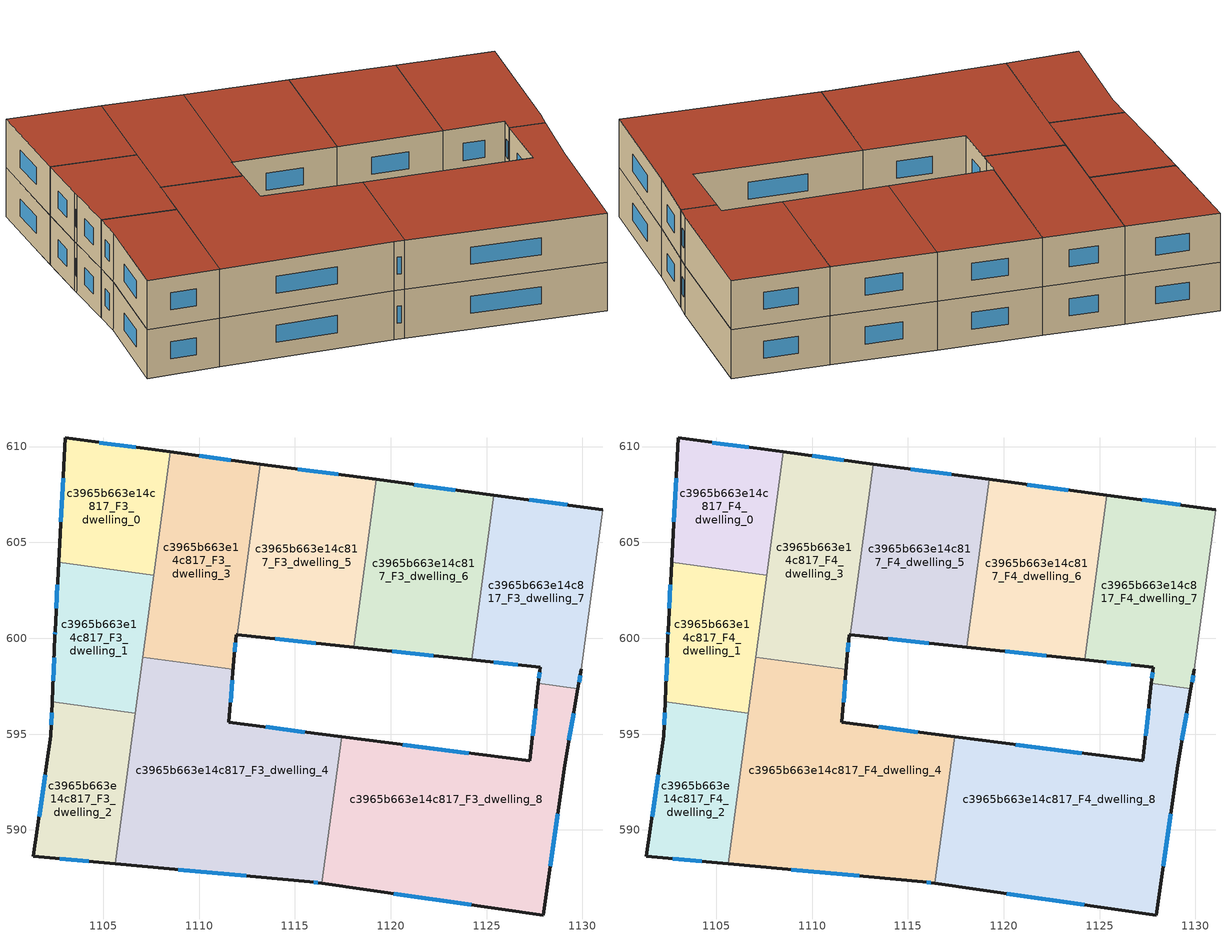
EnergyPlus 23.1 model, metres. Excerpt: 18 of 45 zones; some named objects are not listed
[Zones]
c3965b663e14c817_F3_dwelling_0
 floor to c3965b663e14c817_F2_dwelling_0 (EU_floor_Construction): 1108.49,609.72 1107.63,603.29 1102.68,603.95 1103.02,610.45 z9
 wall outside (EU_wall_Construction): 1108.49,609.72 1103.02,610.45 1102.68,603.95 z9:12
 wall to c3965b663e14c817_F3_dwelling_1 (EU_wall_Construction): 1102.68,603.95 1107.63,603.29 z9:12
 wall to c3965b663e14c817_F3_dwelling_3 (EU_wall_Construction): 1107.63,603.29 1108.49,609.72 z9:12
 window (EU_Window_Construction): 1102.91,608.33 1102.79,606.07 / 1106.71,609.95 1104.8,610.21 z9.98:11.02
c3965b663e14c817_F3_dwelling_1
 floor to c3965b663e14c817_F2_dwelling_1 (EU_floor_Construction): 1107.63,603.29 1106.67,596.1 1102.34,596.68 1102.48,600.11 1102.49,600.4 1102.68,603.95 z9
 wall outside (EU_wall_Construction): 1102.68,603.95 1102.49,600.4 1102.48,600.11 1102.34,596.68 z9:12
 wall to c3965b663e14c817_F3_dwelling_2 (EU_wall_Construction): 1102.34,596.68 1106.67,596.1 z9:12
 wall to c3965b663e14c817_F3_dwelling_4 (EU_wall_Construction): 1106.67,596.1 1107.06,599.02 z9:12
 wall to c3965b663e14c817_F3_dwelling_3 (EU_wall_Construction): 1107.06,599.02 1107.63,603.29 z9:12
 window (EU_Window_Construction): 1102.43,598.99 1102.39,597.79 / 1102.49,600.3 1102.48,600.2 / 1102.62,602.8 1102.55,601.55 z9.98:11.02
c3965b663e14c817_F3_dwelling_2
 floor to c3965b663e14c817_F2_dwelling_2 (EU_floor_Construction): 1106.67,596.1 1105.62,588.24 1101.36,588.64 1102.27,594.93 1102.34,596.68 z9
 wall outside (EU_wall_Construction): 1102.34,596.68 1102.27,594.93 1101.36,588.64 1105.62,588.24 z9:12
 wall to c3965b663e14c817_F3_dwelling_4 (EU_wall_Construction): 1105.62,588.24 1106.67,596.1 z9:12
 window (EU_Window_Construction): 1102.75,588.51 1104.24,588.37 / 1101.97,592.88 1101.66,590.68 / 1102.32,596.11 1102.29,595.5 z9.98:11.02
c3965b663e14c817_F3_dwelling_3
 floor to c3965b663e14c817_F2_dwelling_3 (EU_floor_Construction): 1113.19,609.09 1112,600.18 1111.93,600.19 1111.82,598.86 1111.76,598.4 1107.06,599.02 1108.49,609.72 z9
 wall outside (EU_wall_Construction): 1111.82,598.86 1111.93,600.19 1112,600.18 / 1113.19,609.09 1108.49,609.72 z9:12
 wall to c3965b663e14c817_F3_dwelling_4 (EU_wall_Construction): 1107.06,599.02 1111.76,598.4 1111.82,598.86 z9:12
 wall to c3965b663e14c817_F3_dwelling_5 (EU_wall_Construction): 1112,600.18 1113.19,609.09 z9:12
 window (EU_Window_Construction): 1111.86,599.29 1111.89,599.75 / 1111.66,609.29 1110.02,609.51 z9.98:11.02
c3965b663e14c817_F3_dwelling_4
 floor to c3965b663e14c817_F2_dwelling_4 (EU_floor_Construction): 1117.43,594.87 1116.41,587.21 1115.77,587.31 1105.62,588.24 1107.06,599.02 1111.76,598.4 1111.82,598.86 1111.56,595.62 z9
 wall outside (EU_wall_Construction): 1105.62,588.24 1115.77,587.31 1116.41,587.21 / 1117.43,594.87 1111.56,595.62 1111.82,598.86 z9:12
 wall to c3965b663e14c817_F3_dwelling_8 (EU_wall_Construction): 1116.41,587.21 1117.43,594.87 z9:12
 window (EU_Window_Construction): 1108.92,587.94 1112.47,587.61 / 1111.64,596.67 1111.74,597.8 / 1115.52,595.11 1113.47,595.37 / 1115.98,587.28 1116.2,587.24 z9.98:11.02
c3965b663e14c817_F3_dwelling_5
 floor to c3965b663e14c817_F2_dwelling_5 (EU_floor_Construction): 1119.23,608.28 1118.07,599.53 1112,600.18 1113.19,609.09 z9
 wall outside (EU_wall_Construction): 1119.23,608.28 1113.19,609.09 / 1112,600.18 1118.07,599.53 z9:12
 wall to c3965b663e14c817_F3_dwelling_6 (EU_wall_Construction): 1118.07,599.53 1119.23,608.28 z9:12
 window (EU_Window_Construction): 1117.27,608.54 1115.15,608.83 / 1113.97,599.97 1116.09,599.74 z9.98:11.02
c3965b663e14c817_F3_dwelling_6
 floor to c3965b663e14c817_F2_dwelling_6 (EU_floor_Construction): 1125.37,607.46 1124.22,598.87 1118.07,599.53 1119.23,608.28 z9
 wall outside (EU_wall_Construction): 1125.37,607.46 1119.23,608.28 / 1118.07,599.53 1124.22,598.87 z9:12
 wall to c3965b663e14c817_F3_dwelling_7 (EU_wall_Construction): 1124.22,598.87 1125.37,607.46 z9:12
 window (EU_Window_Construction): 1123.37,607.73 1121.23,608.02 / 1120.07,599.31 1122.22,599.08 z9.98:11.02
c3965b663e14c817_F3_dwelling_7
 floor to c3965b663e14c817_F2_dwelling_7 (EU_floor_Construction): 1131.05,606.71 1129.94,598.39 1129.76,597.38 1127.7,597.65 1127.79,598.49 1124.22,598.87 1125.37,607.46 z9
 wall outside (EU_wall_Construction): 1131.05,606.71 1125.37,607.46 / 1129.76,597.38 1129.94,598.39 / 1124.22,598.87 1127.79,598.49 1127.7,597.65 z9:12
 wall adiabatic (EU_wall_Construction): 1129.94,598.39 1131.05,606.71 z9:12
 wall to c3965b663e14c817_F3_dwelling_8 (EU_wall_Construction): 1127.7,597.65 1129.76,597.38 z9:12
 window (EU_Window_Construction): 1129.2,606.95 1127.22,607.22 / 1129.82,597.71 1129.88,598.06 / 1127.76,598.22 1127.73,597.92 / 1125.38,598.74 1126.63,598.61 z9.98:11.02
c3965b663e14c817_F3_dwelling_8
 floor to c3965b663e14c817_F2_dwelling_8 (EU_floor_Construction): 1129.76,597.38 1129.07,593.38 1127.96,585.57 1116.41,587.21 1117.43,594.87 1127.25,593.61 1127.7,597.65 z9
 wall outside (EU_wall_Construction): 1116.41,587.21 1127.96,585.57 1129.07,593.38 1129.76,597.38 / 1127.7,597.65 1127.25,593.61 1117.43,594.87 z9:12
 window (EU_Window_Construction): 1120.17,586.68 1124.2,586.1 / 1124.06,594.02 1120.63,594.46 / 1127.55,596.34 1127.39,594.92 / 1129.3,594.68 1129.54,596.08 / 1128.32,588.11 1128.71,590.84 z9.98:11.02
c3965b663e14c817_F4_dwelling_0
 floor to c3965b663e14c817_F3_dwelling_0 (EU_floor_Construction): 1108.49,609.72 1107.63,603.29 1102.68,603.95 1103.02,610.45 z12
 wall outside (EU_wall_Construction): 1108.49,609.72 1103.02,610.45 1102.68,603.95 z12:15
 wall to c3965b663e14c817_F4_dwelling_1 (EU_wall_Construction): 1102.68,603.95 1107.63,603.29 z12:15
 wall to c3965b663e14c817_F4_dwelling_3 (EU_wall_Construction): 1107.63,603.29 1108.49,609.72 z12:15
 window (EU_Window_Construction): 1102.91,608.33 1102.79,606.07 / 1106.71,609.95 1104.8,610.21 z12.98:14.02
 roof outside (EU_roof_Construction): 1107.63,603.29 1108.49,609.72 1103.02,610.45 1102.68,603.95 z15
c3965b663e14c817_F4_dwelling_1
 floor to c3965b663e14c817_F3_dwelling_1 (EU_floor_Construction): 1107.63,603.29 1106.67,596.1 1102.34,596.68 1102.48,600.11 1102.49,600.4 1102.68,603.95 z12
 wall outside (EU_wall_Construction): 1102.68,603.95 1102.49,600.4 1102.48,600.11 1102.34,596.68 z12:15
 wall to c3965b663e14c817_F4_dwelling_2 (EU_wall_Construction): 1102.34,596.68 1106.67,596.1 z12:15
 wall to c3965b663e14c817_F4_dwelling_4 (EU_wall_Construction): 1106.67,596.1 1107.06,599.02 z12:15
 wall to c3965b663e14c817_F4_dwelling_3 (EU_wall_Construction): 1107.06,599.02 1107.63,603.29 z12:15
 window (EU_Window_Construction): 1102.43,598.99 1102.39,597.79 / 1102.49,600.3 1102.48,600.2 / 1102.62,602.8 1102.55,601.55 z12.98:14.02
 roof outside (EU_roof_Construction): 1106.67,596.1 1107.63,603.29 1102.68,603.95 1102.49,600.4 1102.48,600.11 1102.34,596.68 z15
c3965b663e14c817_F4_dwelling_2
 floor to c3965b663e14c817_F3_dwelling_2 (EU_floor_Construction): 1106.67,596.1 1105.62,588.24 1101.36,588.64 1102.27,594.93 1102.34,596.68 z12
 wall outside (EU_wall_Construction): 1102.34,596.68 1102.27,594.93 1101.36,588.64 1105.62,588.24 z12:15
 wall to c3965b663e14c817_F4_dwelling_4 (EU_wall_Construction): 1105.62,588.24 1106.67,596.1 z12:15
 window (EU_Window_Construction): 1102.75,588.51 1104.24,588.37 / 1101.97,592.88 1101.66,590.68 / 1102.32,596.11 1102.29,595.5 z12.98:14.02
 roof outside (EU_roof_Construction): 1105.62,588.24 1106.67,596.1 1102.34,596.68 1102.27,594.93 1101.36,588.64 z15
c3965b663e14c817_F4_dwelling_3
 floor to c3965b663e14c817_F3_dwelling_3 (EU_floor_Construction): 1113.19,609.09 1112,600.18 1111.93,600.19 1111.82,598.86 1111.76,598.4 1107.06,599.02 1108.49,609.72 z12
 wall outside (EU_wall_Construction): 1111.82,598.86 1111.93,600.19 1112,600.18 / 1113.19,609.09 1108.49,609.72 z12:15
 wall to c3965b663e14c817_F4_dwelling_4 (EU_wall_Construction): 1107.06,599.02 1111.76,598.4 1111.82,598.86 z12:15
 wall to c3965b663e14c817_F4_dwelling_5 (EU_wall_Construction): 1112,600.18 1113.19,609.09 z12:15
 window (EU_Window_Construction): 1111.86,599.29 1111.89,599.75 / 1111.66,609.29 1110.02,609.51 z12.98:14.02
 roof outside (EU_roof_Construction): 1111.76,598.4 1111.82,598.86 1111.93,600.19 1112,600.18 1113.19,609.09 1108.49,609.72 1107.06,599.02 z15
c3965b663e14c817_F4_dwelling_4
 floor to c3965b663e14c817_F3_dwelling_4 (EU_floor_Construction): 1117.43,594.87 1116.41,587.21 1115.77,587.31 1105.62,588.24 1107.06,599.02 1111.76,598.4 1111.82,598.86 1111.56,595.62 z12
 wall outside (EU_wall_Construction): 1105.62,588.24 1115.77,587.31 1116.41,587.21 / 1117.43,594.87 1111.56,595.62 1111.82,598.86 z12:15
 wall to c3965b663e14c817_F4_dwelling_8 (EU_wall_Construction): 1116.41,587.21 1117.43,594.87 z12:15
 window (EU_Window_Construction): 1108.92,587.94 1112.47,587.61 / 1111.64,596.67 1111.74,597.8 / 1115.52,595.11 1113.47,595.37 / 1115.98,587.28 1116.2,587.24 z12.98:14.02
 roof outside (EU_roof_Construction): 1116.41,587.21 1117.43,594.87 1111.56,595.62 1111.82,598.86 1111.76,598.4 1107.06,599.02 1105.62,588.24 1115.77,587.31 z15
c3965b663e14c817_F4_dwelling_5
 floor to c3965b663e14c817_F3_dwelling_5 (EU_floor_Construction): 1119.23,608.28 1118.07,599.53 1112,600.18 1113.19,609.09 z12
 wall outside (EU_wall_Construction): 1119.23,608.28 1113.19,609.09 / 1112,600.18 1118.07,599.53 z12:15
 wall to c3965b663e14c817_F4_dwelling_6 (EU_wall_Construction): 1118.07,599.53 1119.23,608.28 z12:15
 window (EU_Window_Construction): 1117.27,608.54 1115.15,608.83 / 1113.97,599.97 1116.09,599.74 z12.98:14.02
 roof outside (EU_roof_Construction): 1118.07,599.53 1119.23,608.28 1113.19,609.09 1112,600.18 z15
c3965b663e14c817_F4_dwelling_6
 floor to c3965b663e14c817_F3_dwelling_6 (EU_floor_Construction): 1125.37,607.46 1124.22,598.87 1118.07,599.53 1119.23,608.28 z12
 wall outside (EU_wall_Construction): 1125.37,607.46 1119.23,608.28 / 1118.07,599.53 1124.22,598.87 z12:15
 wall to c3965b663e14c817_F4_dwelling_7 (EU_wall_Construction): 1124.22,598.87 1125.37,607.46 z12:15
 window (EU_Window_Construction): 1123.37,607.73 1121.23,608.02 / 1120.07,599.31 1122.22,599.08 z12.98:14.02
 roof outside (EU_roof_Construction): 1124.22,598.87 1125.37,607.46 1119.23,608.28 1118.07,599.53 z15
c3965b663e14c817_F4_dwelling_7
 floor to c3965b663e14c817_F3_dwelling_7 (EU_floor_Construction): 1131.05,606.71 1129.94,598.39 1129.76,597.38 1127.7,597.65 1127.79,598.49 1124.22,598.87 1125.37,607.46 z12
 wall outside (EU_wall_Construction): 1131.05,606.71 1125.37,607.46 / 1129.76,597.38 1129.94,598.39 / 1124.22,598.87 1127.79,598.49 1127.7,597.65 z12:15
 wall adiabatic (EU_wall_Construction): 1129.94,598.39 1131.05,606.71 z12:15
 wall to c3965b663e14c817_F4_dwelling_8 (EU_wall_Construction): 1127.7,597.65 1129.76,597.38 z12:15
 window (EU_Window_Construction): 1129.2,606.95 1127.22,607.22 / 1129.82,597.71 1129.88,598.06 / 1127.76,598.22 1127.73,597.92 / 1125.38,598.74 1126.63,598.61 z12.98:14.02
 roof outside (EU_roof_Construction): 1129.76,597.38 1129.94,598.39 1131.05,606.71 1125.37,607.46 1124.22,598.87 1127.79,598.49 1127.7,597.65 z15
c3965b663e14c817_F4_dwelling_8
 floor to c3965b663e14c817_F3_dwelling_8 (EU_floor_Construction): 1129.76,597.38 1129.07,593.38 1127.96,585.57 1116.41,587.21 1117.43,594.87 1127.25,593.61 1127.7,597.65 z12
 wall outside (EU_wall_Construction): 1116.41,587.21 1127.96,585.57 1129.07,593.38 1129.76,597.38 / 1127.7,597.65 1127.25,593.61 1117.43,594.87 z12:15
 window (EU_Window_Construction): 1120.17,586.68 1124.2,586.1 / 1124.06,594.02 1120.63,594.46 / 1127.55,596.34 1127.39,594.92 / 1129.3,594.68 1129.54,596.08 / 1128.32,588.11 1128.71,590.84 z12.98:14.02
 roof outside (EU_roof_Construction): 1127.96,585.57 1129.07,593.38 1129.76,597.38 1127.7,597.65 1127.25,593.61 1117.43,594.87 1116.41,587.21 z15
[Building]
EU S2 Campaign: North Axis=0; Terrain=City; Solar Distribution=FullExterior
[Site:Location]
Bologna: Latitude=44.5; Longitude=11.25; Time Zone=1; Elevation=37
[SizingPeriod:WeatherFileDays]
AnnualSizingPeriod: Begin Month=1; Begin Day of Month=1; End Month=12; End Day of Month=31; Day of Week for Start Day=Monday; Use Weather File Daylight Saving Period=No; Use Weather File Rain and Snow Indicators=No
[MATERIAL]
EU_InternalMass_Material: Roughness=MediumRough; Thickness=0.1; Conductivity=1; Density=1800; Specific Heat=900; Thermal Absorptance=0.9; Solar Absorptance=0.7; Visible Absorptance=0.7
[MATERIAL:NOMASS] Roughness=MediumRough; Thermal Absorptance=0.9; Solar Absorptance=0.7; Visible Absorptance=0.7
Name | Thermal Resistance
EU_wall_NoMass | 0.905828
EU_roof_NoMass | 0.37593
EU_floor_NoMass | 0.67114
[WINDOWMATERIAL:SIMPLEGLAZINGSYSTEM]
EU_Window_SimpleGlazing: UFactor=4.52486; Solar Heat Gain Coefficient=0.85; Visible Transmittance=0.85
[CONSTRUCTION]
EU_wall_Construction: EU_wall_NoMass
EU_roof_Construction: EU_roof_NoMass
EU_floor_Construction: EU_floor_NoMass
EU_Window_Construction: EU_Window_SimpleGlazing
EU_InternalMass_Construction: EU_InternalMass_Material
[ZONE] Type=1; Multiplier=1; Ceiling Height=autocalculate; Floor Area=autocalculate; Part of Total Floor Area=Yes
Name | Volume
c3965b663e14c817_F3_dwelling_0; c3965b663e14c817_F4_dwelling_0 | 102.191
c3965b663e14c817_F3_dwelling_1; c3965b663e14c817_F4_dwelling_1 | 102.209
c3965b663e14c817_F3_dwelling_2; c3965b663e14c817_F4_dwelling_2 | 102.199
c3965b663e14c817_F3_dwelling_3; c3965b663e14c817_F4_dwelling_3 | 153.285
c3965b663e14c817_F3_dwelling_4; c3965b663e14c817_F4_dwelling_4 | 296.52
c3965b663e14c817_F3_dwelling_5; c3965b663e14c817_F4_dwelling_5 | 163.077
c3965b663e14c817_F3_dwelling_6; c3965b663e14c817_F4_dwelling_6 | 162.502
c3965b663e14c817_F3_dwelling_7; c3965b663e14c817_F4_dwelling_7 | 153.287
c3965b663e14c817_F3_dwelling_8; c3965b663e14c817_F4_dwelling_8 | 297.669
[INTERNALMASS] Construction=EU_InternalMass_Construction
Name | Zone or ZoneList | Surface Area
c3965b663e14c817_F3_dwelling_0_EU_InternalMass | c3965b663e14c817_F3_dwelling_0 | 34.0638
c3965b663e14c817_F3_dwelling_1_EU_InternalMass | c3965b663e14c817_F3_dwelling_1 | 34.0691
c3965b663e14c817_F3_dwelling_2_EU_InternalMass | c3965b663e14c817_F3_dwelling_2 | 34.0665
c3965b663e14c817_F3_dwelling_3_EU_InternalMass | c3965b663e14c817_F3_dwelling_3 | 51.0948
c3965b663e14c817_F3_dwelling_4_EU_InternalMass | c3965b663e14c817_F3_dwelling_4 | 98.8389
c3965b663e14c817_F3_dwelling_5_EU_InternalMass | c3965b663e14c817_F3_dwelling_5 | 54.359
c3965b663e14c817_F3_dwelling_6_EU_InternalMass | c3965b663e14c817_F3_dwelling_6 | 54.1676
c3965b663e14c817_F3_dwelling_7_EU_InternalMass | c3965b663e14c817_F3_dwelling_7 | 51.0958
c3965b663e14c817_F3_dwelling_8_EU_InternalMass | c3965b663e14c817_F3_dwelling_8 | 99.2203
c3965b663e14c817_F4_dwelling_0_EU_InternalMass | c3965b663e14c817_F4_dwelling_0 | 34.0638
c3965b663e14c817_F4_dwelling_1_EU_InternalMass | c3965b663e14c817_F4_dwelling_1 | 34.0691
c3965b663e14c817_F4_dwelling_2_EU_InternalMass | c3965b663e14c817_F4_dwelling_2 | 34.0665
c3965b663e14c817_F4_dwelling_3_EU_InternalMass | c3965b663e14c817_F4_dwelling_3 | 51.0948
c3965b663e14c817_F4_dwelling_4_EU_InternalMass | c3965b663e14c817_F4_dwelling_4 | 98.8389
c3965b663e14c817_F4_dwelling_5_EU_InternalMass | c3965b663e14c817_F4_dwelling_5 | 54.359
c3965b663e14c817_F4_dwelling_6_EU_InternalMass | c3965b663e14c817_F4_dwelling_6 | 54.1676
c3965b663e14c817_F4_dwelling_7_EU_InternalMass | c3965b663e14c817_F4_dwelling_7 | 51.0958
c3965b663e14c817_F4_dwelling_8_EU_InternalMass | c3965b663e14c817_F4_dwelling_8 | 99.2203
[OTHEREQUIPMENT] Fuel Type=Electricity; Design Level Calculation Method=Watts/Area; Power per Zone Floor Area=1; Fraction Latent=0; Fraction Radiant=0; Fraction Lost=0; Carbon Dioxide Generation Rate=0; EndUse Subcategory=EU_Step8_InternalGains
Name | Zone or ZoneList or Space or SpaceList | Schedule
EU_Step8_InternalGain_c3965b663e14c817_F3_dwelling_0_f000 | c3965b663e14c817_F3_dwelling_0 | EU_Step8_GainSchedule_c3965b663e14c817_F3_dwelling_0_f000
EU_Step8_InternalGain_c3965b663e14c817_F3_dwelling_1_f000 | c3965b663e14c817_F3_dwelling_1 | EU_Step8_GainSchedule_c3965b663e14c817_F3_dwelling_1_f000
EU_Step8_InternalGain_c3965b663e14c817_F3_dwelling_2_f000 | c3965b663e14c817_F3_dwelling_2 | EU_Step8_GainSchedule_c3965b663e14c817_F3_dwelling_2_f000
EU_Step8_InternalGain_c3965b663e14c817_F3_dwelling_3_f000 | c3965b663e14c817_F3_dwelling_3 | EU_Step8_GainSchedule_c3965b663e14c817_F3_dwelling_3_f000
EU_Step8_InternalGain_c3965b663e14c817_F3_dwelling_4_f000 | c3965b663e14c817_F3_dwelling_4 | EU_Step8_GainSchedule_c3965b663e14c817_F3_dwelling_4_f000
EU_Step8_InternalGain_c3965b663e14c817_F3_dwelling_5_f000 | c3965b663e14c817_F3_dwelling_5 | EU_Step8_GainSchedule_c3965b663e14c817_F3_dwelling_5_f000
EU_Step8_InternalGain_c3965b663e14c817_F3_dwelling_6_f000 | c3965b663e14c817_F3_dwelling_6 | EU_Step8_GainSchedule_c3965b663e14c817_F3_dwelling_6_f000
EU_Step8_InternalGain_c3965b663e14c817_F3_dwelling_7_f000 | c3965b663e14c817_F3_dwelling_7 | EU_Step8_GainSchedule_c3965b663e14c817_F3_dwelling_7_f000
EU_Step8_InternalGain_c3965b663e14c817_F3_dwelling_8_f000 | c3965b663e14c817_F3_dwelling_8 | EU_Step8_GainSchedule_c3965b663e14c817_F3_dwelling_8_f000
EU_Step8_InternalGain_c3965b663e14c817_F4_dwelling_0_f000 | c3965b663e14c817_F4_dwelling_0 | EU_Step8_GainSchedule_c3965b663e14c817_F4_dwelling_0_f000
EU_Step8_InternalGain_c3965b663e14c817_F4_dwelling_1_f000 | c3965b663e14c817_F4_dwelling_1 | EU_Step8_GainSchedule_c3965b663e14c817_F4_dwelling_1_f000
EU_Step8_InternalGain_c3965b663e14c817_F4_dwelling_2_f000 | c3965b663e14c817_F4_dwelling_2 | EU_Step8_GainSchedule_c3965b663e14c817_F4_dwelling_2_f000
EU_Step8_InternalGain_c3965b663e14c817_F4_dwelling_3_f000 | c3965b663e14c817_F4_dwelling_3 | EU_Step8_GainSchedule_c3965b663e14c817_F4_dwelling_3_f000
EU_Step8_InternalGain_c3965b663e14c817_F4_dwelling_4_f000 | c3965b663e14c817_F4_dwelling_4 | EU_Step8_GainSchedule_c3965b663e14c817_F4_dwelling_4_f000
EU_Step8_InternalGain_c3965b663e14c817_F4_dwelling_5_f000 | c3965b663e14c817_F4_dwelling_5 | EU_Step8_GainSchedule_c3965b663e14c817_F4_dwelling_5_f000
EU_Step8_InternalGain_c3965b663e14c817_F4_dwelling_6_f000 | c3965b663e14c817_F4_dwelling_6 | EU_Step8_GainSchedule_c3965b663e14c817_F4_dwelling_6_f000
EU_Step8_InternalGain_c3965b663e14c817_F4_dwelling_7_f000 | c3965b663e14c817_F4_dwelling_7 | EU_Step8_GainSchedule_c3965b663e14c817_F4_dwelling_7_f000
EU_Step8_InternalGain_c3965b663e14c817_F4_dwelling_8_f000 | c3965b663e14c817_F4_dwelling_8 | EU_Step8_GainSchedule_c3965b663e14c817_F4_dwelling_8_f000
[ZONEVENTILATION:DESIGNFLOWRATE] Schedule=EU_AlwaysOn; Design Flow Rate Calculation Method=AirChanges/Hour; Air Changes per Hour=0.73129; Ventilation Type=Natural; Fan Pressure Rise=0; Fan Total Efficiency=1; Constant Term Coefficient=1; Temperature Term Coefficient=0; Velocity Term Coefficient=0; Velocity Squared Term Coefficient=0; Minimum Indoor Temperature=-100; Maximum Indoor Temperature=100; Delta Temperature=-100; Minimum Outdoor Temperature=-100; Maximum Outdoor Temperature=100; Maximum Wind Speed=40
Name | Zone or ZoneList or Space or SpaceList
EU_ConstantAir_c3965b663e14c817_F3_dwelling_0 | c3965b663e14c817_F3_dwelling_0
EU_ConstantAir_c3965b663e14c817_F3_dwelling_1 | c3965b663e14c817_F3_dwelling_1
EU_ConstantAir_c3965b663e14c817_F3_dwelling_2 | c3965b663e14c817_F3_dwelling_2
EU_ConstantAir_c3965b663e14c817_F3_dwelling_3 | c3965b663e14c817_F3_dwelling_3
EU_ConstantAir_c3965b663e14c817_F3_dwelling_4 | c3965b663e14c817_F3_dwelling_4
EU_ConstantAir_c3965b663e14c817_F3_dwelling_5 | c3965b663e14c817_F3_dwelling_5
EU_ConstantAir_c3965b663e14c817_F3_dwelling_6 | c3965b663e14c817_F3_dwelling_6
EU_ConstantAir_c3965b663e14c817_F3_dwelling_7 | c3965b663e14c817_F3_dwelling_7
EU_ConstantAir_c3965b663e14c817_F3_dwelling_8 | c3965b663e14c817_F3_dwelling_8
EU_ConstantAir_c3965b663e14c817_F4_dwelling_0 | c3965b663e14c817_F4_dwelling_0
EU_ConstantAir_c3965b663e14c817_F4_dwelling_1 | c3965b663e14c817_F4_dwelling_1
EU_ConstantAir_c3965b663e14c817_F4_dwelling_2 | c3965b663e14c817_F4_dwelling_2
EU_ConstantAir_c3965b663e14c817_F4_dwelling_3 | c3965b663e14c817_F4_dwelling_3
EU_ConstantAir_c3965b663e14c817_F4_dwelling_4 | c3965b663e14c817_F4_dwelling_4
EU_ConstantAir_c3965b663e14c817_F4_dwelling_5 | c3965b663e14c817_F4_dwelling_5
EU_ConstantAir_c3965b663e14c817_F4_dwelling_6 | c3965b663e14c817_F4_dwelling_6
EU_ConstantAir_c3965b663e14c817_F4_dwelling_7 | c3965b663e14c817_F4_dwelling_7
EU_ConstantAir_c3965b663e14c817_F4_dwelling_8 | c3965b663e14c817_F4_dwelling_8
[HVACTEMPLATE:ZONE:IDEALLOADSAIRSYSTEM] System Availability Schedule=EU_AlwaysOn; Maximum Heating Supply Air Temperature=50; Minimum Cooling Supply Air Temperature=13; Maximum Heating Supply Air Humidity Ratio=0.0156; Minimum Cooling Supply Air Humidity Ratio=0.0077; Heating Limit=NoLimit; Cooling Limit=NoLimit; Heating Availability Schedule=EU_AlwaysOn; Cooling Availability Schedule=EU_CoolingOff; Dehumidification Control Type=ConstantSensibleHeatRatio; Cooling Sensible Heat Ratio=0.7; Dehumidification Setpoint=60; Humidification Control Type=None; Humidification Setpoint=30; Outdoor Air Method=None; Outdoor Air Flow Rate per Person=0.00944; Outdoor Air Flow Rate per Zone Floor Area=0; Outdoor Air Flow Rate per Zone=0; Demand Controlled Ventilation Type=None; Outdoor Air Economizer Type=NoEconomizer; Heat Recovery Type=None; Sensible Heat Recovery Effectiveness=0.7; Latent Heat Recovery Effectiveness=0.65
Name | Template Thermostat
c3965b663e14c817_F3_dwelling_0 | EU_HeatOnly_c3965b663e14c817_F3_dwelling_0
c3965b663e14c817_F3_dwelling_1 | EU_HeatOnly_c3965b663e14c817_F3_dwelling_1
c3965b663e14c817_F3_dwelling_2 | EU_HeatOnly_c3965b663e14c817_F3_dwelling_2
c3965b663e14c817_F3_dwelling_3 | EU_HeatOnly_c3965b663e14c817_F3_dwelling_3
c3965b663e14c817_F3_dwelling_4 | EU_HeatOnly_c3965b663e14c817_F3_dwelling_4
c3965b663e14c817_F3_dwelling_5 | EU_HeatOnly_c3965b663e14c817_F3_dwelling_5
c3965b663e14c817_F3_dwelling_6 | EU_HeatOnly_c3965b663e14c817_F3_dwelling_6
c3965b663e14c817_F3_dwelling_7 | EU_HeatOnly_c3965b663e14c817_F3_dwelling_7
c3965b663e14c817_F3_dwelling_8 | EU_HeatOnly_c3965b663e14c817_F3_dwelling_8
c3965b663e14c817_F4_dwelling_0 | EU_HeatOnly_c3965b663e14c817_F4_dwelling_0
c3965b663e14c817_F4_dwelling_1 | EU_HeatOnly_c3965b663e14c817_F4_dwelling_1
c3965b663e14c817_F4_dwelling_2 | EU_HeatOnly_c3965b663e14c817_F4_dwelling_2
c3965b663e14c817_F4_dwelling_3 | EU_HeatOnly_c3965b663e14c817_F4_dwelling_3
c3965b663e14c817_F4_dwelling_4 | EU_HeatOnly_c3965b663e14c817_F4_dwelling_4
c3965b663e14c817_F4_dwelling_5 | EU_HeatOnly_c3965b663e14c817_F4_dwelling_5
c3965b663e14c817_F4_dwelling_6 | EU_HeatOnly_c3965b663e14c817_F4_dwelling_6
c3965b663e14c817_F4_dwelling_7 | EU_HeatOnly_c3965b663e14c817_F4_dwelling_7
c3965b663e14c817_F4_dwelling_8 | EU_HeatOnly_c3965b663e14c817_F4_dwelling_8
[SIZING:ZONE] Zone Cooling Design Supply Air Temperature Input Method=SupplyAirTemperature; Zone Cooling Design Supply Air Temperature=13; Zone Heating Design Supply Air Temperature Input Method=SupplyAirTemperature; Zone Heating Design Supply Air Temperature=50; Zone Cooling Design Supply Air Humidity Ratio=0.008; Zone Heating Design Supply Air Humidity Ratio=0.008; Cooling Design Air Flow Method=DesignDay; Cooling Design Air Flow Rate=0; Cooling Minimum Air Flow per Zone Floor Area=0.000762; Cooling Minimum Air Flow=0; Cooling Minimum Air Flow Fraction=0.2; Heating Design Air Flow Method=DesignDay; Heating Design Air Flow Rate=0; Heating Maximum Air Flow per Zone Floor Area=0.002032; Heating Maximum Air Flow=0.141576; Heating Maximum Air Flow Fraction=0.3; Account for Dedicated Outdoor Air System=No; Dedicated Outdoor Air System Control Strategy=NeutralSupplyAir; Dedicated Outdoor Air Low Setpoint Temperature for Design=autosize; Dedicated Outdoor Air High Setpoint Temperature for Design=autosize; Zone Load Sizing Method=Sensible Load Only No Latent Load; Zone Latent Cooling Design Supply Air Humidity Ratio Input Method=HumidityRatioDifference; Zone Cooling Design Supply Air Humidity Ratio Difference=0.005; Zone Latent Heating Design Supply Air Humidity Ratio Input Method=HumidityRatioDifference; Zone Humidification Design Supply Air Humidity Ratio Difference=0.005
c3965b663e14c817_F3_dwelling_0; c3965b663e14c817_F3_dwelling_1; c3965b663e14c817_F3_dwelling_2; c3965b663e14c817_F3_dwelling_3; c3965b663e14c817_F3_dwelling_4; c3965b663e14c817_F3_dwelling_5; c3965b663e14c817_F3_dwelling_6; c3965b663e14c817_F3_dwelling_7; c3965b663e14c817_F3_dwelling_8; c3965b663e14c817_F4_dwelling_0; c3965b663e14c817_F4_dwelling_1; c3965b663e14c817_F4_dwelling_2; c3965b663e14c817_F4_dwelling_3; c3965b663e14c817_F4_dwelling_4; c3965b663e14c817_F4_dwelling_5; c3965b663e14c817_F4_dwelling_6; c3965b663e14c817_F4_dwelling_7; c3965b663e14c817_F4_dwelling_8
[SCHEDULE:CONSTANT]
Name | Hourly Value
EU_AlwaysOn | 1
EU_CoolingOff | 0
[SCHEDULE:FILE] Column Number=1; Rows to Skip at Top=0; Number of Hours of Data=8760; Column Separator=Comma; Interpolate to Timestep=No; Minutes per Item=60; Adjust Schedule for Daylight Savings=Yes
Name | File
EU_Step8_GainSchedule_c3965b663e14c817_F3_dwelling_0_f000 | ../../schedules/c3965b663e14c817/c3965b663e14c817_F3_dwelling_0_f000_gain.csv
EU_Step8_GainSchedule_c3965b663e14c817_F3_dwelling_1_f000 | ../../schedules/c3965b663e14c817/c3965b663e14c817_F3_dwelling_1_f000_gain.csv
EU_Step8_GainSchedule_c3965b663e14c817_F3_dwelling_2_f000 | ../../schedules/c3965b663e14c817/c3965b663e14c817_F3_dwelling_2_f000_gain.csv
EU_Step8_GainSchedule_c3965b663e14c817_F3_dwelling_3_f000 | ../../schedules/c3965b663e14c817/c3965b663e14c817_F3_dwelling_3_f000_gain.csv
EU_Step8_GainSchedule_c3965b663e14c817_F3_dwelling_4_f000 | ../../schedules/c3965b663e14c817/c3965b663e14c817_F3_dwelling_4_f000_gain.csv
EU_Step8_GainSchedule_c3965b663e14c817_F3_dwelling_5_f000 | ../../schedules/c3965b663e14c817/c3965b663e14c817_F3_dwelling_5_f000_gain.csv
EU_Step8_GainSchedule_c3965b663e14c817_F3_dwelling_6_f000 | ../../schedules/c3965b663e14c817/c3965b663e14c817_F3_dwelling_6_f000_gain.csv
EU_Step8_GainSchedule_c3965b663e14c817_F3_dwelling_7_f000 | ../../schedules/c3965b663e14c817/c3965b663e14c817_F3_dwelling_7_f000_gain.csv
EU_Step8_GainSchedule_c3965b663e14c817_F3_dwelling_8_f000 | ../../schedules/c3965b663e14c817/c3965b663e14c817_F3_dwelling_8_f000_gain.csv
EU_Step8_GainSchedule_c3965b663e14c817_F4_dwelling_0_f000 | ../../schedules/c3965b663e14c817/c3965b663e14c817_F4_dwelling_0_f000_gain.csv
EU_Step8_GainSchedule_c3965b663e14c817_F4_dwelling_1_f000 | ../../schedules/c3965b663e14c817/c3965b663e14c817_F4_dwelling_1_f000_gain.csv
EU_Step8_GainSchedule_c3965b663e14c817_F4_dwelling_2_f000 | ../../schedules/c3965b663e14c817/c3965b663e14c817_F4_dwelling_2_f000_gain.csv
EU_Step8_GainSchedule_c3965b663e14c817_F4_dwelling_3_f000 | ../../schedules/c3965b663e14c817/c3965b663e14c817_F4_dwelling_3_f000_gain.csv
EU_Step8_GainSchedule_c3965b663e14c817_F4_dwelling_4_f000 | ../../schedules/c3965b663e14c817/c3965b663e14c817_F4_dwelling_4_f000_gain.csv
EU_Step8_GainSchedule_c3965b663e14c817_F4_dwelling_5_f000 | ../../schedules/c3965b663e14c817/c3965b663e14c817_F4_dwelling_5_f000_gain.csv
EU_Step8_GainSchedule_c3965b663e14c817_F4_dwelling_6_f000 | ../../schedules/c3965b663e14c817/c3965b663e14c817_F4_dwelling_6_f000_gain.csv
EU_Step8_GainSchedule_c3965b663e14c817_F4_dwelling_7_f000 | ../../schedules/c3965b663e14c817/c3965b663e14c817_F4_dwelling_7_f000_gain.csv
EU_Step8_GainSchedule_c3965b663e14c817_F4_dwelling_8_f000 | ../../schedules/c3965b663e14c817/c3965b663e14c817_F4_dwelling_8_f000_gain.csv
